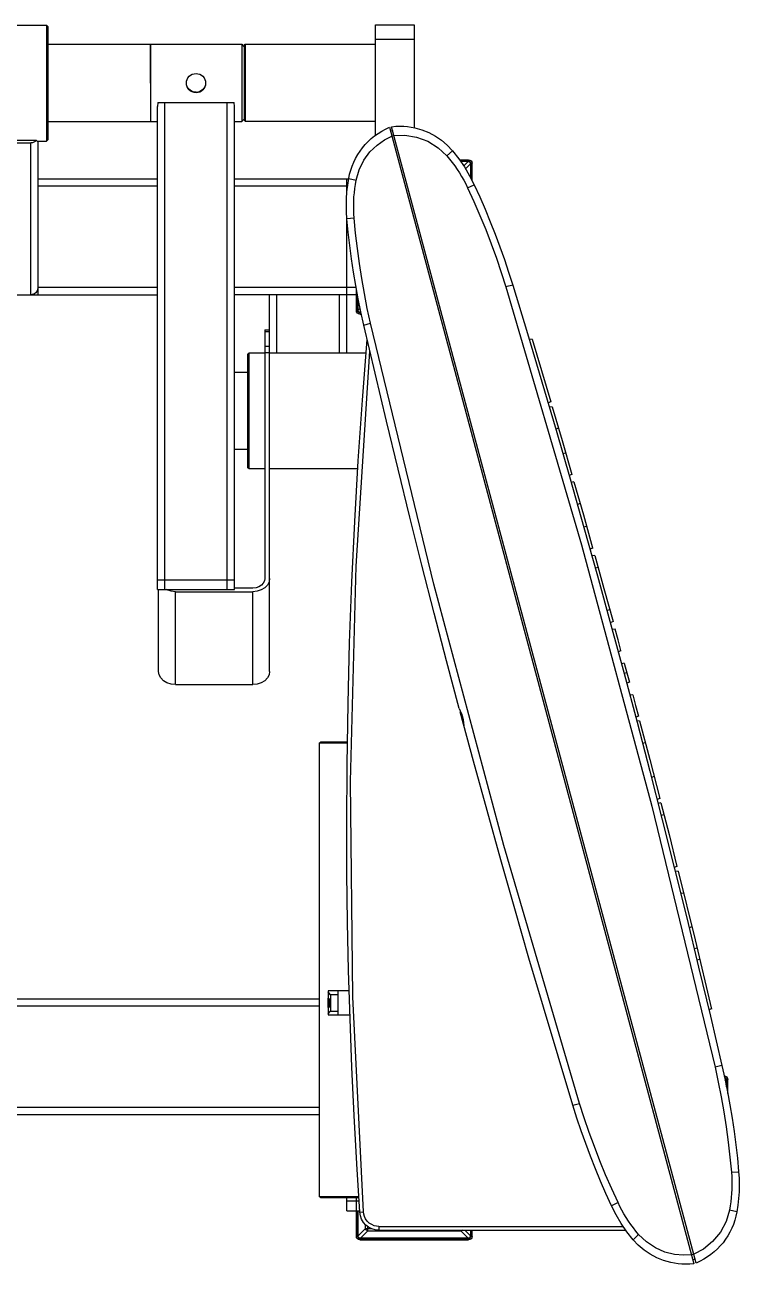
# Model space of a CAD drawing. Header units: millimetres. Extents: x 29224 to 62779, y 35576 to 54938.
# Drawn here: x 42859 to 43333, y 44808 to 45630 of the extents above; entities that cross this region are included whole.
import ezdxf

# ---------------------------------------------------------------- set-up
doc = ezdxf.new("R2010")
doc.units = ezdxf.units.MM
doc.linetypes.add('PEN_TYPE_1', pattern=[0])

# ---------------------------------------------------------------- blocks, each defined once
blk = doc.blocks.new('A$C4BB32A06')
at = {"color": 7, "linetype": 'PEN_TYPE_1'}
for points in [[(715.46, 821.61), (765.1, 821.61)], [(765.1, 821.61), (765.1, 744.87)], [(765.1, 821.61), (765.88, 820.85)], [(765.88, 820.85), (765.88, 745.64)], [(983.3, 748.65), (983.3, 821.96)], [(983.3, 821.96), (1008.88, 821.96)], [(1008.88, 821.96), (1008.88, 753.53)], [(766.24, 808.82), (765.88, 808.45)], [(833.62, 808.82), (766.24, 808.82)], [(766.24, 757.66), (766.24, 808.82)], [(833.62, 808.82), (833.82, 809)], [(833.82, 809), (894.56, 809)], [(833.82, 809), (833.82, 783.25)], [(834.24, 757.66), (834.24, 808.82)], [(894.56, 809), (894.56, 757.84)], [(894.56, 809), (896.16, 807.4)], [(896.16, 807.4), (896.16, 759.44)], [(896.32, 808.79), (896.71, 809.18)], [(896.32, 808.79), (896.32, 758.38)], [(896.71, 809.18), (896.71, 758.01)], [(896.71, 809.18), (982.94, 809.18)], [(982.94, 809.18), (982.94, 758.01)], [(982.94, 809.18), (983.3, 808.79)], [(983.3, 812.37), (1008.88, 812.37)], [(896.32, 801.06), (896.16, 801.06)], [(857.78, 783.25), (857.91, 784.47), (858.27, 785.69), (858.88, 786.82), (859.67, 787.78), (860.64, 788.57), (861.75, 789.18), (862.95, 789.53), (864.19, 789.65)], [(864.19, 789.65), (865.43, 789.53), (866.63, 789.18), (867.74, 788.57), (868.71, 787.78), (869.5, 786.82), (870.11, 785.69), (870.47, 784.47), (870.57, 783.25)], [(858.88, 779.7), (858.27, 780.81), (857.91, 782.03), (857.78, 783.25)], [(864.19, 777.13), (862.79, 777.29), (861.46, 777.75), (860.22, 778.51), (859.21, 779.52), (858.43, 780.74), (857.94, 782.11), (857.84, 783.25)], [(858.56, 780.35), (858.1, 781.4)], [(870.54, 783.25), (870.38, 781.92), (869.72, 780.34)], [(870.57, 783.25), (870.47, 782.1), (870.11, 780.87)], [(859.7, 778.77), (858.75, 779.96)], [(864.19, 776.92), (862.99, 777.03), (861.75, 777.39), (860.64, 777.99), (859.67, 778.79), (858.88, 779.75)], [(864.19, 777.2), (862.95, 777.31), (861.75, 777.68), (860.64, 778.27), (859.7, 779.05)], [(860.87, 777.86), (859.73, 778.73)], [(862.3, 777.23), (861.29, 777.65)], [(864.19, 776.92), (862.73, 777.1)], [(870.11, 780.83), (869.5, 779.7), (868.71, 778.73), (867.77, 777.94), (866.63, 777.34), (865.43, 776.98), (864.19, 776.87)], [(868.71, 779.02), (867.38, 777.98), (865.82, 777.34), (864.19, 777.13)], [(864.19, 777.2), (866.6, 777.67)], [(865.66, 777.1), (864.19, 776.92)], [(867.12, 777.65), (866.08, 777.23)], [(869.33, 779.83), (868.71, 779.07), (867.77, 778.27), (866.66, 777.7)], [(869.72, 780.34), (868.71, 778.77), (867.51, 777.86)], [(838.96, 770.47), (838.6, 767.69)], [(838.6, 447.54), (838.6, 767.69)], [(838.96, 770.47), (843.42, 770.46)], [(843.42, 447.51), (843.42, 770.46)], [(843.42, 770.46), (884.96, 770.46)], [(884.96, 770.46), (889.42, 770.47)], [(884.96, 447.51), (884.96, 770.46)], [(889.78, 767.69), (889.42, 770.47)], [(889.78, 447.54), (889.78, 767.69)], [(896.32, 765.87), (896.16, 765.87)], [(766.24, 757.66), (765.88, 758.06)], [(834.24, 757.66), (766.24, 757.66)], [(834.44, 757.84), (834.24, 757.66)], [(834.44, 757.84), (838.6, 757.84)], [(889.78, 757.84), (894.56, 757.84)], [(894.56, 757.84), (896.16, 759.44)], [(896.32, 758.38), (896.71, 758.01)], [(896.71, 758.01), (982.94, 758.01)], [(982.94, 758.01), (983.3, 758.38)], [(965.46, 720.02), (966.05, 722.83), (966.8, 725.58), (967.72, 728.26), (968.81, 730.87), (970.04, 733.39), (971.43, 735.83), (972.96, 738.18), (974.63, 740.42), (976.43, 742.56), (978.37, 744.58), (980.42, 746.48), (982.6, 748.26), (984.9, 749.91), (987.3, 751.41), (989.81, 752.78), (992.41, 753.99)], [(970.34, 718.83), (972.26, 725.68), (975.45, 732.11), (979.55, 737.68), (984.27, 742.23), (989.22, 745.69), (993.98, 748.13)], [(992.41, 753.99), (1194.37, 0.32)], [(994.59, 751.77), (993.06, 751.51)], [(993.91, 754.38), (996.62, 754.62), (999.38, 754.7), (1001.89, 754.63), (1004.38, 754.43), (1006.85, 754.09), (1009.28, 753.61), (1014.03, 752.28), (1018.6, 750.44), (1022.94, 748.13), (1027.02, 745.34), (1030.79, 742.12), (1034.21, 738.46)], [(1195.83, 0.72), (993.91, 754.38)], [(995.51, 748.39), (994.01, 748)], [(995.47, 748.52), (1002.6, 748.75), (1010.35, 747.52), (1017.97, 744.71), (1024.83, 740.46), (1030.56, 734.98)], [(758.4, 745.16), (722.17, 745.16)], [(725.91, 743.62), (754.65, 743.62)], [(758.4, 745.16), (757.65, 744.51), (756.74, 744.03), (755.73, 743.72), (754.65, 743.62)], [(754.65, 642.89), (754.65, 743.62)], [(758.82, 744.87), (758.4, 745.16)], [(758.82, 744.87), (765.1, 744.87)], [(759.47, 744.48), (758.82, 744.87)], [(759.47, 642.89), (759.47, 744.87)], [(765.1, 744.87), (765.88, 745.64)], [(1034.21, 738.44), (1030.56, 734.98)], [(1030.56, 734.98), (1032.35, 732.83), (1034.08, 730.61), (1035.74, 728.37), (1037.33, 726.07), (1038.86, 723.73), (1040.3, 721.34), (1041.66, 718.9), (1043, 716.42), (1044.24, 713.88)], [(1034.21, 738.44), (1034.21, 738.46)], [(1034.21, 738.44), (1038.35, 733.17), (1042.13, 727.65), (1045.54, 721.89), (1048.57, 715.92)], [(1038.9, 732.44), (1044.95, 732.44)], [(1044.95, 732.44), (1044.95, 731.53)], [(1044.95, 732.44), (1045.85, 732.25), (1046.58, 731.76), (1047.08, 731.02), (1047.26, 730.13)], [(1039.55, 731.53), (1044.95, 731.53)], [(1044.63, 731.28), (1039.71, 731.28)], [(1041.7, 728.35), (1044.63, 731.28)], [(1042.87, 726.51), (1046.12, 729.77)], [(1044.63, 731.28), (1045.08, 731.2), (1045.51, 731), (1045.83, 730.68), (1046.03, 730.26), (1046.12, 729.77)], [(1044.95, 731.53), (1045.51, 731.42), (1045.96, 731.12), (1046.27, 730.67), (1046.38, 730.13)], [(1046.12, 729.77), (1046.12, 720.85)], [(1046.38, 720.34), (1046.38, 730.13)], [(1047.26, 730.13), (1046.38, 730.13)], [(1047.26, 718.63), (1047.26, 730.13)], [(838.6, 719.64), (759.47, 719.64)], [(965.46, 719.64), (889.78, 719.64)], [(964.29, 693.34), (964, 697.79), (963.9, 702.26), (964, 706.72), (964.29, 711.18), (964.78, 715.61), (965.46, 720.02)], [(964.13, 708.95), (964.13, 719.64)], [(965.46, 720.03), (970.34, 718.83)], [(965.46, 720.03), (965.46, 720.02)], [(969.07, 693.75), (968.88, 696.56), (968.78, 699.36), (968.75, 702.16), (968.81, 704.96), (968.94, 707.75), (969.17, 710.53), (969.5, 713.31), (969.89, 716.08), (970.34, 718.83)], [(1044.24, 713.88), (1048.57, 715.92)], [(1048.57, 715.92), (1052.28, 707.79), (1055.84, 699.6), (1059.26, 691.36), (1062.53, 683.05), (1065.65, 674.69), (1068.63, 666.27), (1071.47, 657.8), (1074.15, 649.28)], [(838.6, 714.84), (759.47, 714.84)], [(964.68, 714.83), (889.78, 714.84)], [(1044.24, 713.88), (1048.43, 704.7), (1052.47, 695.46), (1056.28, 686.12), (1059.93, 676.71), (1063.38, 667.23), (1066.63, 657.7), (1069.69, 648.08)], [(964.13, 604.18), (964.13, 695.57)], [(969.07, 693.75), (964.29, 693.34)], [(975.45, 622.83), (973.52, 631.55), (971.74, 640.31), (970.11, 649.09), (968.64, 657.89), (967.32, 666.72), (966.16, 675.58), (965.15, 684.45), (964.29, 693.34)], [(979.95, 624.02), (977.76, 633.89), (975.81, 643.78), (974.05, 653.71), (972.49, 663.67), (971.16, 673.66), (970.02, 683.69), (969.07, 693.75)], [(682.61, 642.89), (838.6, 642.89)], [(759.47, 647.7), (759.37, 646.74), (759.09, 645.83), (758.65, 645.01), (758.06, 644.3), (757.35, 643.71), (756.53, 643.27), (755.63, 642.98), (754.65, 642.89)], [(754.65, 642.89), (756.02, 643.1)], [(756.02, 643.1), (756.41, 643.28)], [(756.41, 643.28), (757.26, 643.68)], [(757.26, 643.68), (757.65, 643.99)], [(757.65, 643.99), (758.3, 644.63)], [(758.3, 644.63), (758.62, 645.03)], [(758.62, 645.03), (759.08, 645.88)], [(759.08, 645.88), (759.24, 646.3)], [(759.24, 646.3), (759.47, 647.7)], [(838.6, 647.69), (759.47, 647.69)], [(970.38, 647.7), (889.78, 647.69)], [(971.25, 642.89), (889.78, 642.89)], [(912.95, 393.18), (912.95, 642.89)], [(917.77, 604.18), (917.77, 642.89)], [(959.34, 604.18), (959.34, 642.89)], [(970.51, 642.89), (970.51, 646.94)], [(970.51, 632.4), (970.51, 642.89)], [(971.42, 632.4), (971.42, 642.02)], [(1074.15, 649.28), (1069.69, 648.08)], [(1069.69, 648.08), (1119.89, 477.13), (1166.34, 303.82), (1208.33, 130.68)], [(1074.18, 649.3), (1083.9, 617.25), (1093.48, 585.17), (1102.92, 553.04), (1112.22, 520.87), (1121.38, 488.66), (1130.4, 456.41), (1139.27, 424.12), (1148.01, 391.8), (1156.6, 359.44), (1165.06, 327.04), (1173.37, 294.6), (1181.54, 262.13), (1189.57, 229.62), (1197.46, 197.07), (1205.21, 164.5), (1212.82, 131.88)], [(971.68, 632.76), (971.68, 640.74)], [(971.68, 632.76), (973.01, 634.08)], [(970.51, 632.4), (971.42, 632.4)], [(972.82, 630.09), (971.92, 630.27), (971.19, 630.77), (970.69, 631.51), (970.51, 632.4)], [(972.82, 630.99), (972.27, 631.1), (971.82, 631.4), (971.53, 631.85), (971.42, 632.4)], [(973.17, 631.25), (972.69, 631.33), (972.26, 631.53), (971.94, 631.85), (971.74, 632.27), (971.68, 632.76)], [(972.82, 631), (972.82, 630.09)], [(972.82, 631), (973.66, 631)], [(972.82, 630.09), (973.86, 630.09)], [(973.17, 631.25), (973.53, 631.59)], [(973.6, 631.25), (973.17, 631.25)], [(909.89, 619.55), (909.89, 454.77)], [(909.89, 619.55), (912.95, 619.55)], [(909.89, 618.52), (912.95, 618.52)], [(975.45, 622.83), (979.95, 624.02)], [(1038.77, 368.47), (1030.38, 400.15), (1022.12, 431.86), (1014, 463.6), (1006.01, 495.38), (998.16, 527.2), (990.46, 559.04), (982.88, 590.92), (975.45, 622.83)], [(1118.55, 106.62), (1068.36, 277.57), (1021.94, 450.88), (979.95, 624.02)], [(912.95, 608.54), (909.89, 608.54)], [(972.75, 34.5), (970.74, 66.55), (968.99, 98.6), (967.52, 130.67), (966.31, 162.75), (965.37, 194.84), (964.7, 226.93), (964.29, 259.04), (964.16, 291.14), (964.37, 331.45), (965.01, 371.75), (966.07, 412.03), (967.55, 452.3), (969.45, 492.55), (971.78, 532.78), (974.53, 572.99), (977.7, 613.17)], [(1087.01, 613.52), (1085.09, 613.2)], [(1086.98, 613.57), (1093.23, 592.71), (1099.41, 571.82)], [(899.35, 604.18), (898.6, 603.42)], [(898.6, 528.21), (898.6, 603.42)], [(899.35, 527.44), (899.35, 604.18)], [(909.89, 604.18), (899.35, 604.18)], [(912.95, 604.46), (909.89, 604.46)], [(977.05, 604.18), (912.95, 604.18)], [(975.16, 34.63), (968.26, 177.28), (966.7, 320.15), (970.41, 462.97), (979.49, 605.5)], [(898.6, 591.39), (889.78, 591.39)], [(1099.38, 571.82), (1097.59, 571.17)], [(1100.32, 568.63), (1098.43, 568.31)], [(1099.38, 571.82), (1099.41, 571.82)], [(1100.36, 568.62), (1106.9, 546.17), (1113.38, 523.71)], [(1104.49, 554.39), (1102.7, 553.74)], [(898.6, 540.23), (889.78, 540.23)], [(1109.27, 537.94), (1107.42, 537.5)], [(899.35, 527.44), (898.6, 528.21)], [(909.89, 527.44), (899.35, 527.44)], [(971.71, 527.44), (912.95, 527.44)], [(1113.38, 523.66), (1111.59, 523.01)], [(1114.81, 518.75), (1112.89, 518.42)], [(1113.38, 523.66), (1113.38, 523.71)], [(1114.78, 518.81), (1121.03, 496.91), (1127.18, 474.98)], [(1118.88, 504.47), (1117.05, 503.82)], [(1123.17, 489.22), (1121.29, 488.88)], [(1127.21, 474.93), (1125.39, 474.27)], [(1128.58, 470), (1126.69, 469.68)], [(1127.21, 474.93), (1127.18, 474.98)], [(1128.61, 469.97), (1134.69, 448.08), (1140.69, 426.19)], [(1130.79, 462.12), (1128.9, 461.68)], [(838.6, 453.92), (841.66, 453.9)], [(838.6, 453.92), (838.83, 453.92)], [(840.52, 453.9), (843.42, 453.89)], [(843.42, 453.89), (887.86, 453.9)], [(886.68, 453.9), (889.78, 453.92)], [(889.55, 453.92), (889.78, 453.92)], [(909.89, 454.77), (909.63, 453.11), (908.82, 451.58), (907.55, 450.24), (905.89, 449.23), (903.97, 448.6), (901.89, 448.39)], [(912.95, 454.77), (912.6, 452.47), (911.49, 450.34), (909.73, 448.52), (907.42, 447.12), (904.75, 446.24), (901.89, 445.93)], [(838.6, 447.54), (843.42, 447.51)], [(839.42, 393.18), (839.42, 447.51)], [(843.42, 447.51), (884.96, 447.51)], [(850.49, 445.93), (847.62, 446.24), (844.95, 447.12), (844.3, 447.51)], [(850.49, 384.36), (850.49, 445.93)], [(850.49, 445.93), (901.89, 445.93)], [(884.96, 447.51), (889.78, 447.54)], [(901.89, 448.39), (889.78, 448.39)], [(901.89, 384.36), (901.89, 445.93)], [(1138.54, 434.02), (1136.72, 433.46)], [(1140.69, 426.12), (1138.9, 425.45)], [(1142.05, 421.17), (1140.13, 420.85)], [(1140.69, 426.12), (1140.69, 426.19)], [(1145.93, 406.92), (1143.99, 414.02), (1142.05, 421.14)], [(1145.93, 406.85), (1144.11, 406.2)], [(1145.93, 406.85), (1145.93, 406.92)], [(1148.14, 398.58), (1146.25, 398.26)], [(1148.14, 398.63), (1149.85, 392.29), (1151.56, 385.95)], [(850.49, 384.36), (847.62, 384.65), (844.95, 385.53), (842.67, 386.93), (840.88, 388.77), (839.78, 390.9), (839.42, 393.18)], [(912.95, 393.18), (912.6, 390.9), (911.49, 388.77), (909.73, 386.93), (907.42, 385.53), (904.75, 384.65), (901.89, 384.36)], [(1149.83, 392.28), (1147.98, 391.78)], [(850.49, 384.36), (901.89, 384.36)], [(1151.53, 385.98), (1149.74, 385.32)], [(1151.53, 385.98), (1151.56, 385.95)], [(1153.74, 377.7), (1151.85, 377.36)], [(1153.74, 377.67), (1155.64, 370.54), (1157.52, 363.41)], [(1038.77, 368.47), (1039.35, 367.01), (1040.2, 365.15), (1040.92, 363.1), (1041.34, 360.95), (1041.53, 358.92), (1041.76, 357.36)], [(1114.09, 105.42), (1104.24, 137.89), (1094.53, 170.41), (1084.97, 202.97), (1075.55, 235.57), (1066.27, 268.22), (1057.14, 300.9), (1048.16, 333.63), (1039.32, 366.39)], [(1157.55, 363.36), (1155.73, 362.69)], [(1157.55, 363.36), (1157.52, 363.41)], [(1158.33, 360.38), (1156.41, 360.09)], [(1158.3, 360.43), (1165.04, 334.7), (1171.68, 308.95)], [(945.93, 345.49), (946.74, 346.29)], [(945.93, 345.49), (945.93, 44.94)], [(964.94, 345.49), (945.93, 345.49)], [(964.94, 346.29), (946.74, 346.29)], [(1162.14, 345.78), (1160.25, 345.43)], [(1167.93, 323.5), (1166.11, 322.87)], [(1171.68, 308.89), (1169.89, 308.19)], [(1172.46, 305.91), (1170.57, 305.58)], [(1171.68, 308.89), (1171.68, 308.95)], [(1172.46, 305.97), (1177.81, 284.87), (1183.1, 263.75)], [(1174.48, 297.98), (1172.62, 297.54)], [(1183.1, 263.74), (1181.28, 263.08)], [(1183.1, 263.74), (1183.1, 263.75)], [(1183.85, 260.76), (1181.93, 260.46)], [(1183.85, 260.76), (1195.09, 215.03), (1206.05, 169.22)], [(1187.46, 246.11), (1185.58, 245.75)], [(1192.97, 223.75), (1191.14, 223.11)], [(1196.42, 209.57), (1194.53, 209.23)], [(1198.21, 202.1), (1196.35, 201.68)], [(951.76, 181.31), (951.76, 165.31)], [(965.75, 181.31), (951.76, 181.31)], [(958.14, 181.31), (958.14, 165.31)], [(473.27, 176.02), (945.93, 176.02)], [(953.29, 178.73), (951.76, 180.57)], [(951.76, 173.32), (951.76, 173.97), (951.76, 174.62), (951.79, 175.21), (951.82, 175.7), (951.85, 176.09), (951.92, 176.37), (952.02, 176.5), (952.08, 176.51)], [(952.08, 170.12), (952.02, 170.13), (951.92, 170.26), (951.85, 170.56), (951.82, 170.95), (951.79, 171.43), (951.76, 172.02), (951.76, 172.65), (951.76, 173.32)], [(952.08, 176.51), (952.11, 176.5), (952.24, 176.35), (952.37, 176.07), (952.5, 175.68), (952.6, 175.19), (952.7, 174.61), (952.76, 173.97), (952.76, 173.32)], [(952.76, 173.32), (952.76, 172.67), (952.7, 172.02), (952.6, 171.45), (952.5, 170.95), (952.37, 170.56), (952.24, 170.28), (952.11, 170.13), (952.08, 170.12)], [(953.29, 178.73), (953.29, 167.9)], [(958.14, 178.73), (953.29, 178.73)], [(473.27, 171.24), (945.93, 171.24)], [(951.76, 166.06), (953.29, 167.9)], [(951.76, 165.31), (966.24, 165.31)], [(953.29, 167.9), (958.14, 167.9)], [(1206.05, 169.25), (1204.23, 168.59)], [(1206.05, 169.25), (1206.05, 169.22)], [(1212.79, 131.87), (1208.33, 130.68)], [(1212.79, 131.87), (1212.82, 131.88)], [(1212.79, 131.87), (1214.73, 123.15), (1216.51, 114.4), (1218.14, 105.62), (1219.62, 96.82), (1220.94, 87.99), (1222.1, 79.14), (1223.11, 70.27), (1223.96, 61.38)], [(1208.33, 130.68), (1210.48, 120.82), (1212.43, 110.92), (1214.19, 100.99), (1215.75, 91.03)], [(1214.45, 124.87), (1214.45, 124.41)], [(1214.45, 124.87), (1215.34, 124.69), (1216.07, 124.2), (1216.55, 123.47), (1216.73, 122.57)], [(1214.55, 123.97), (1215.05, 123.83), (1215.47, 123.52), (1215.75, 123.09), (1215.85, 122.57)], [(1214.61, 123.62), (1215, 123.44), (1215.3, 123.11), (1215.52, 122.7), (1215.59, 122.22)], [(1215.04, 121.66), (1215.59, 122.22)], [(1215.59, 122.22), (1215.59, 118.91)], [(1215.85, 117.63), (1215.85, 122.57)], [(1216.73, 122.57), (1215.85, 122.57)], [(1216.73, 113.13), (1216.73, 122.57)], [(12.79, 99.28), (945.93, 99.28)], [(473.27, 104.08), (945.93, 104.08)], [(1114.09, 105.42), (1118.55, 106.62)], [(1139.68, 38.78), (1135.98, 46.91), (1132.42, 55.1), (1129, 63.34), (1125.73, 71.65), (1122.6, 80.01), (1119.62, 88.43), (1116.78, 96.9), (1114.09, 105.42)], [(1144.04, 40.82), (1139.81, 49.98), (1135.8, 59.24), (1131.96, 68.59), (1128.32, 77.98), (1124.87, 87.45), (1121.61, 97), (1118.55, 106.62)], [(1215.75, 91.03), (1217.09, 81.04), (1218.23, 71.01), (1219.17, 60.95)], [(1219.17, 60.95), (1219.37, 58.14), (1219.46, 55.34), (1219.5, 52.54), (1219.43, 49.74), (1219.3, 46.96), (1219.07, 44.17), (1218.78, 41.39), (1218.39, 38.62), (1217.9, 35.85)], [(1219.17, 60.95), (1223.96, 61.36)], [(1223.96, 61.38), (1224.25, 56.91), (1224.35, 52.46), (1224.25, 47.99), (1223.96, 43.53), (1223.47, 39.09), (1222.78, 34.68)], [(1223.96, 61.36), (1223.96, 61.38)], [(946.74, 44.14), (945.93, 44.94)], [(945.93, 44.94), (972.13, 44.94)], [(946.74, 44.14), (972.17, 44.14)], [(964.13, 35.33), (964.13, 44.14)], [(972.33, 41.73), (964.13, 41.73)], [(970.51, 35.33), (970.51, 44.14)], [(964.13, 35.33), (972.72, 35.33)], [(970.51, 18.44), (970.51, 35.33)], [(971.42, 18.44), (971.42, 35.33)], [(971.68, 18.8), (971.68, 35.33)], [(972.75, 34.47), (975.16, 34.63)], [(985.51, 22.54), (983.05, 22.78), (980.74, 23.46), (978.63, 24.55), (976.78, 25.99), (975.21, 27.75), (973.99, 29.78), (973.15, 32.03), (972.75, 34.47)], [(985.38, 25.08), (983.95, 25.18), (982.35, 25.55), (980.66, 26.24), (979.07, 27.26), (977.7, 28.56), (976.59, 30.06), (975.81, 31.66), (975.36, 33.22), (975.16, 34.63)], [(1144.04, 40.82), (1139.68, 38.78)], [(1154.03, 16.26), (1149.89, 21.52), (1146.11, 27.05), (1142.7, 32.81), (1139.68, 38.78)], [(1157.68, 19.73), (1155.89, 21.87), (1154.16, 24.09), (1152.5, 26.33), (1150.91, 28.63), (1149.41, 30.97), (1147.95, 33.36), (1146.58, 35.81), (1145.28, 38.3), (1144.04, 40.82)], [(1217.9, 35.85), (1215.69, 28.27), (1211.91, 21.17), (1206.74, 14.96), (1200.65, 10.01), (1194.27, 6.57)], [(1222.78, 34.68), (1222.2, 31.87), (1221.44, 29.12), (1220.52, 26.44), (1219.44, 23.83), (1218.2, 21.31), (1216.82, 18.87), (1215.29, 16.52), (1213.62, 14.28), (1211.81, 12.14), (1209.88, 10.12), (1207.82, 8.22), (1205.64, 6.44), (1203.35, 4.8), (1200.95, 3.29), (1198.44, 1.93), (1195.83, 0.72)], [(1222.78, 34.68), (1217.9, 35.85)], [(976.53, 23.65), (976.53, 26.28)], [(978.02, 22.15), (978.02, 25)], [(985.38, 25.08), (985.51, 22.54)], [(985.38, 25.08), (1147.39, 25.08)], [(970.51, 18.44), (971.42, 18.44)], [(972.82, 16.14), (971.92, 16.32), (971.19, 16.82), (970.69, 17.54), (970.51, 18.44)], [(972.82, 17.04), (972.27, 17.15), (971.82, 17.45), (971.53, 17.9), (971.42, 18.44)], [(971.68, 18.8), (976.53, 23.65)], [(973.17, 17.3), (972.69, 17.37), (972.26, 17.58), (971.94, 17.9), (971.74, 18.31), (971.68, 18.8)], [(972.82, 17.04), (972.82, 16.14)], [(972.82, 17.04), (1044.95, 17.04)], [(973.17, 17.3), (978.02, 22.15)], [(1044.63, 17.3), (973.17, 17.3)], [(978.02, 22.15), (977.6, 22.28), (977.21, 22.51), (976.89, 22.83), (976.66, 23.22), (976.53, 23.65)], [(976.53, 23.65), (980.37, 23.65)], [(978.02, 22.15), (1039.74, 22.15)], [(985.51, 22.54), (1149.15, 22.54)], [(1040.62, 22.54), (1039.74, 22.15)], [(1039.74, 22.15), (1039.74, 22.54)], [(1039.74, 22.15), (1044.63, 17.3)], [(1042.38, 22.54), (1046.12, 18.8)], [(1046.12, 18.8), (1046.03, 18.31), (1045.83, 17.9), (1045.51, 17.58), (1045.08, 17.37), (1044.63, 17.3)], [(1047.26, 18.44), (1047.08, 17.54), (1046.58, 16.82), (1045.85, 16.32), (1044.95, 16.14)], [(1046.38, 18.44), (1046.27, 17.9), (1045.96, 17.45), (1045.51, 17.15), (1044.95, 17.04)], [(1044.95, 16.14), (1044.95, 17.04)], [(1046.12, 22.54), (1046.12, 18.8)], [(1046.38, 18.44), (1046.38, 22.54)], [(1047.26, 18.44), (1046.38, 18.44)], [(1047.26, 18.44), (1047.26, 22.54)], [(1154.03, 16.26), (1157.68, 19.73)], [(1192.8, 6.17), (1187.46, 5.91), (1181.48, 6.43), (1175.13, 7.99), (1168.75, 10.77), (1162.79, 14.76), (1157.68, 19.73)], [(972.82, 16.14), (1044.95, 16.14)], [(1194.37, 0.32), (1191.63, 0.08), (1188.9, 0), (1186.38, 0.07), (1183.88, 0.27), (1181.42, 0.62), (1178.98, 1.09), (1174.22, 2.43), (1169.65, 4.26), (1165.3, 6.59), (1161.23, 9.37), (1157.46, 12.6), (1154.03, 16.26)], [(1194.24, 6.7), (1192.74, 6.3)], [(1195.15, 3.33), (1193.81, 2.85)]]:
    blk.add_lwpolyline(points, dxfattribs=at)

msp = doc.modelspace()

# ---------------------------------------------------------------- block references
msp.add_blockref('A$C4BB32A06', (42108.73, 44808.36))

doc.saveas('drawing.dxf')
